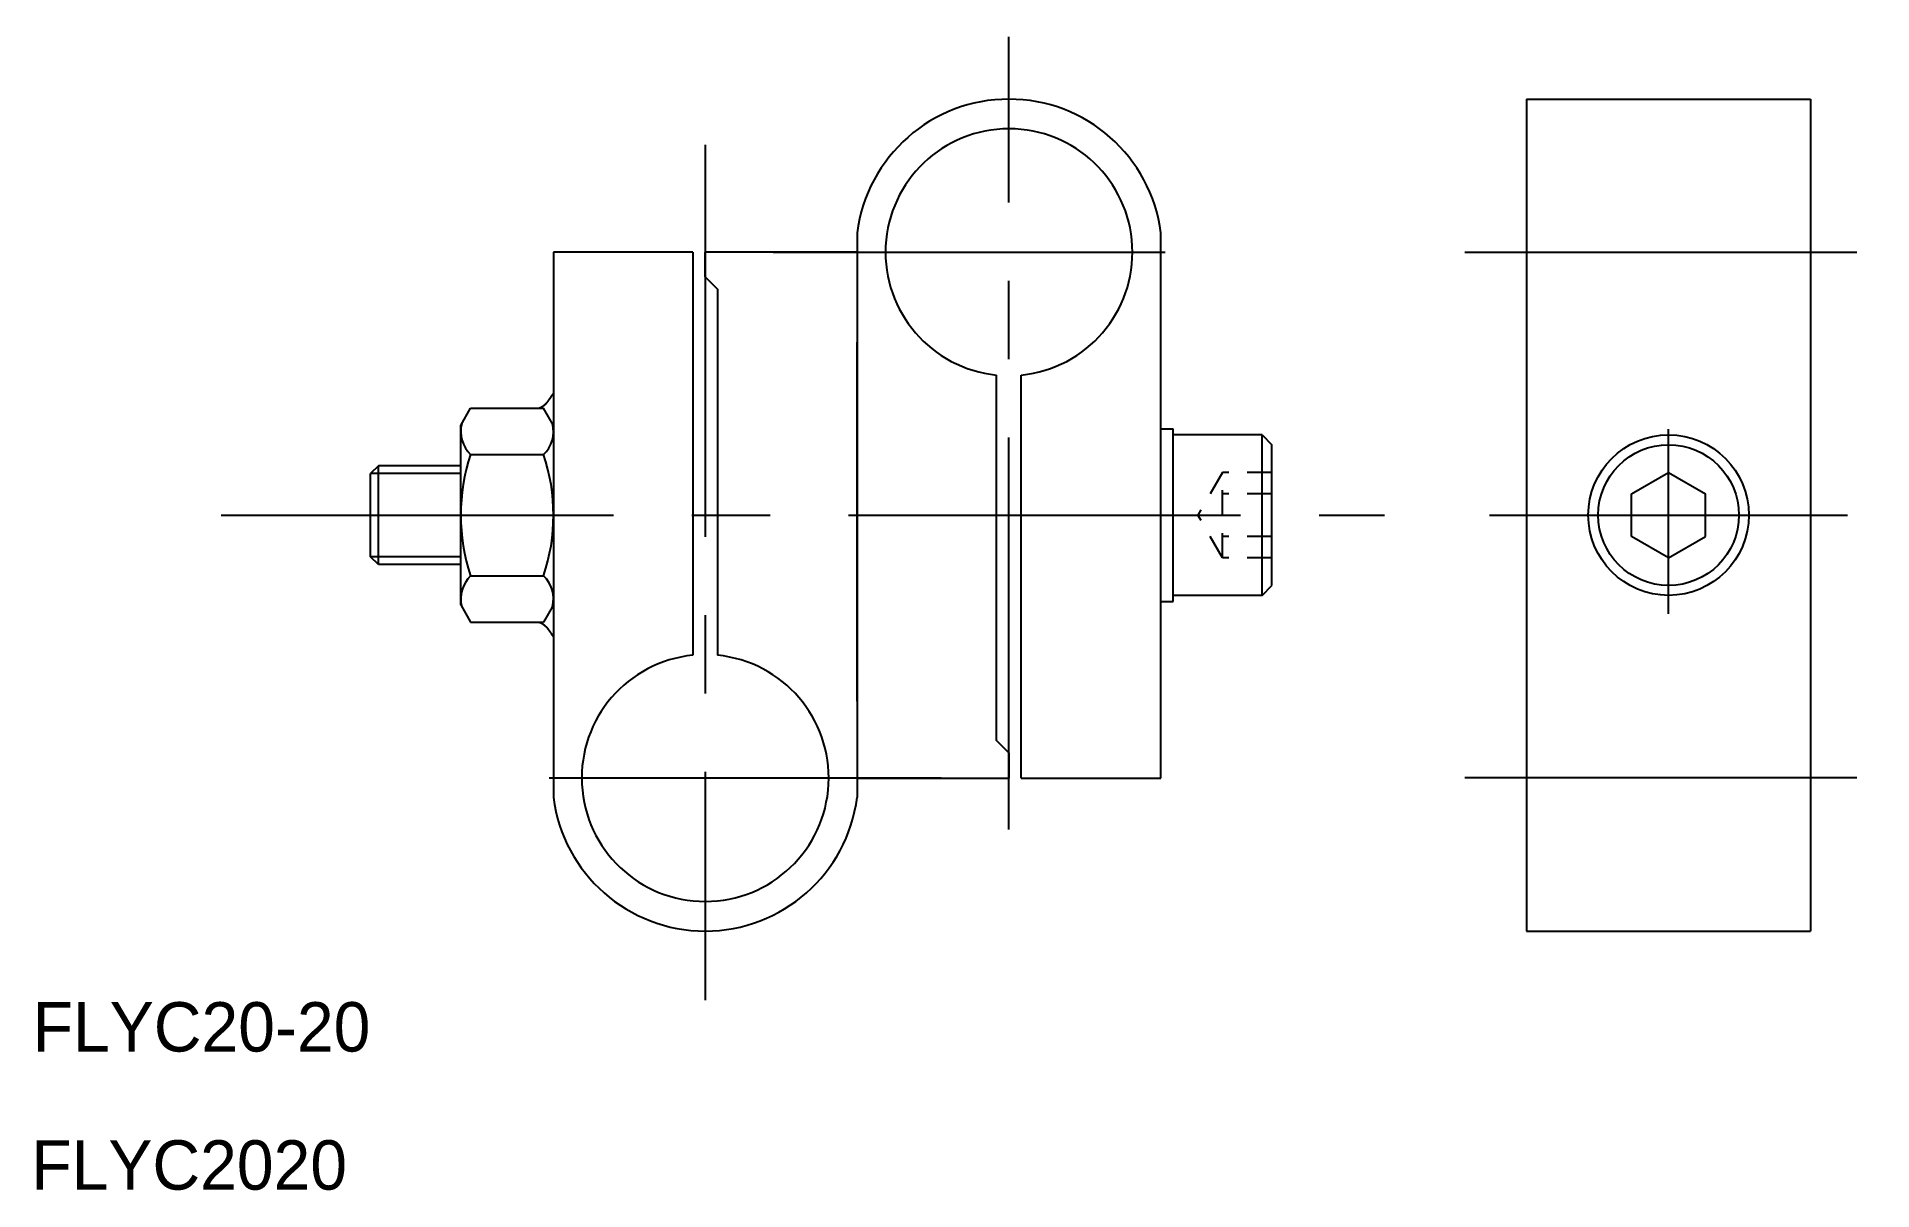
# Model space of a CAD drawing. Extents: x 413 to 562, y 597 to 690.
import ezdxf

# ---------------------------------------------------------------- set-up
doc = ezdxf.new("R2010")
doc.units = 0
doc.linetypes.add('CENTER', pattern=[50.8, 31.75, -6.35, 6.35, -6.35])
doc.linetypes.add('DASHED', pattern=[3.5, 2, -1.5])
doc.layers.get('0').update_dxf_attribs({"linetype": 'CONTINUOUS'})
doc.layers.add('CENTER', color=1, linetype='CENTER')

msp = doc.modelspace()

# ---------------------------------------------------------------- linework, layer by layer
at = {"color": 7, "linetype": 'CONTINUOUS'}
for p, q in [((533.62, 684.97), (533.62, 617.57)), ((533.62, 684.97), (556.62, 684.97)), ((556.62, 684.97), (556.62, 617.57)), ((479.4, 674.14), (479.4, 628.4)), ((504, 629.97), (504, 674.14)), ((454.8, 672.57), (454.8, 628.4)), ((466.1, 672.57), (454.8, 672.57)), ((466.1, 672.57), (466.1, 639.92)), ((479.4, 672.57), (467.1, 672.57)), ((467.1, 670.57), (467.1, 672.57)), ((467.1, 670.57), (468.1, 669.57)), ((468.1, 669.57), (468.1, 639.92)), ((479.4, 666.35), (479.4, 637.57)), ((479.4, 637.57), (479.4, 665.27)), ((479.4, 636.19), (479.4, 664.97)), ((490.7, 633.02), (490.7, 662.62)), ((492.7, 629.97), (492.7, 662.62)), ((447.3, 658.54), (448.1, 659.93)), ((448.1, 659.93), (454, 659.93)), ((454.8, 658.54), (454, 659.93)), ((447.3, 643.99), (447.3, 658.54)), ((504, 658.27), (505, 658.27)), ((505, 644.27), (505, 658.27)), ((512.2, 657.77), (505, 657.77)), ((512.2, 644.77), (512.2, 657.77)), ((448.1, 656.18), (454, 656.18)), ((513, 645.57), (513, 656.97)), ((440.63, 655.27), (440, 654.64)), ((440, 647.89), (440, 654.64)), ((440.63, 647.27), (440.63, 655.27)), ((447.3, 655.27), (440.63, 655.27)), ((542.12, 653), (545.12, 654.73)), ((545.12, 654.73), (548.12, 653)), ((542.12, 649.54), (542.12, 653)), ((548.12, 649.54), (548.12, 653)), ((545.12, 647.8), (542.12, 649.54)), ((545.12, 647.8), (548.12, 649.54)), ((440.63, 647.27), (440, 647.89)), ((447.3, 647.27), (440.63, 647.27)), ((448.1, 646.36), (454, 646.36)), ((447.3, 643.99), (448.1, 642.61)), ((454.8, 643.99), (454, 642.61)), ((504, 644.27), (505, 644.27)), ((512.2, 644.77), (505, 644.77)), ((448.1, 642.61), (454, 642.61)), ((491.7, 632.02), (490.7, 633.02)), ((491.7, 632.02), (491.7, 629.97)), ((479.4, 629.97), (491.7, 629.97)), ((492.7, 629.97), (504, 629.97)), ((533.62, 630.02), (556.62, 630.02)), ((533.62, 617.57), (556.62, 617.57))]:
    msp.add_line(p, q, dxfattribs=at)
for p, q in [((512.2, 657.77), (513, 656.97)), ((443.99, 647.27), (443.99, 647.27)), ((512.2, 644.77), (513, 645.57))]:
    msp.add_line(p, q)
at = {"color": 3, "linetype": 'CONTINUOUS'}
for p, q in [((447.3, 654.64), (440, 654.64)), ((447.3, 647.89), (440, 647.89))]:
    msp.add_line(p, q, dxfattribs=at)
at = {"color": 3, "linetype": 'DASHED'}
for p, q in [((509, 654.73), (507, 651.27)), ((513, 654.73), (509, 654.73)), ((509, 647.8), (509, 654.73)), ((513, 653), (509, 653)), ((509, 647.8), (507, 651.27)), ((513, 649.54), (509, 649.54)), ((513, 647.8), (509, 647.8))]:
    msp.add_line(p, q, dxfattribs=at)
at = {"color": 7}
for points in [[(453.62, 659.93, 0), (453.63, 659.93, 0), (453.64, 659.93, 0), (453.64, 659.94, 0), (453.65, 659.94, 0), (453.66, 659.94, 0), (453.67, 659.95, 0), (453.68, 659.95, 0), (453.68, 659.95, 0), (453.69, 659.96, 0), (453.7, 659.96, 0), (453.71, 659.96, 0), (453.72, 659.97, 0), (453.72, 659.97, 0), (453.73, 659.97, 0), (453.74, 659.98, 0), (453.75, 659.98, 0), (453.76, 659.98, 0), (453.76, 659.99, 0), (453.77, 659.99, 0), (453.78, 659.99, 0), (453.79, 660, 0), (453.8, 660, 0), (453.8, 660.01, 0), (453.81, 660.01, 0), (453.82, 660.02, 0), (453.83, 660.02, 0), (453.83, 660.02, 0), (453.84, 660.03, 0), (453.85, 660.03, 0), (453.86, 660.04, 0), (453.87, 660.04, 0), (453.88, 660.05, 0), (453.88, 660.05, 0), (453.89, 660.05, 0), (453.9, 660.06, 0), (453.91, 660.06, 0), (453.91, 660.07, 0), (453.92, 660.07, 0), (453.93, 660.08, 0), (453.94, 660.08, 0), (453.95, 660.09, 0), (453.95, 660.09, 0), (453.96, 660.1, 0), (453.97, 660.1, 0), (453.98, 660.11, 0), (453.98, 660.11, 0), (453.99, 660.12, 0), (454, 660.13, 0), (454.01, 660.13, 0), (454.01, 660.14, 0), (454.02, 660.14, 0), (454.03, 660.15, 0), (454.04, 660.15, 0), (454.05, 660.16, 0), (454.05, 660.17, 0), (454.06, 660.17, 0), (454.07, 660.18, 0), (454.08, 660.19, 0), (454.08, 660.19, 0), (454.09, 660.2, 0), (454.1, 660.21, 0), (454.11, 660.21, 0), (454.12, 660.22, 0), (454.12, 660.23, 0), (454.13, 660.23, 0), (454.14, 660.24, 0), (454.15, 660.25, 0), (454.15, 660.25, 0), (454.16, 660.26, 0), (454.17, 660.27, 0), (454.18, 660.27, 0), (454.18, 660.28, 0), (454.19, 660.29, 0), (454.2, 660.3, 0), (454.21, 660.3, 0), (454.21, 660.31, 0), (454.22, 660.32, 0), (454.23, 660.33, 0), (454.24, 660.34, 0), (454.24, 660.34, 0), (454.25, 660.35, 0), (454.26, 660.36, 0), (454.27, 660.37, 0), (454.27, 660.38, 0), (454.28, 660.39, 0), (454.29, 660.39, 0), (454.3, 660.4, 0), (454.3, 660.41, 0), (454.31, 660.42, 0), (454.32, 660.43, 0), (454.33, 660.44, 0), (454.33, 660.45, 0), (454.34, 660.46, 0), (454.35, 660.47, 0), (454.36, 660.48, 0), (454.36, 660.48, 0), (454.37, 660.5, 0), (454.38, 660.5, 0), (454.39, 660.51, 0), (454.39, 660.52, 0), (454.4, 660.53, 0), (454.41, 660.54, 0), (454.42, 660.55, 0), (454.42, 660.56, 0), (454.43, 660.57, 0), (454.44, 660.59, 0), (454.44, 660.6, 0), (454.45, 660.61, 0), (454.46, 660.62, 0), (454.47, 660.63, 0), (454.47, 660.64, 0), (454.48, 660.65, 0), (454.49, 660.66, 0), (454.49, 660.67, 0), (454.5, 660.68, 0), (454.51, 660.69, 0), (454.52, 660.7, 0), (454.52, 660.71, 0), (454.53, 660.72, 0), (454.54, 660.73, 0), (454.54, 660.74, 0), (454.55, 660.75, 0), (454.56, 660.77, 0), (454.57, 660.78, 0), (454.57, 660.79, 0), (454.58, 660.8, 0), (454.59, 660.81, 0), (454.59, 660.82, 0), (454.6, 660.83, 0), (454.61, 660.84, 0), (454.62, 660.85, 0), (454.62, 660.86, 0), (454.63, 660.87, 0), (454.64, 660.88, 0), (454.64, 660.89, 0), (454.65, 660.9, 0), (454.66, 660.92, 0), (454.66, 660.93, 0), (454.67, 660.94, 0), (454.68, 660.95, 0), (454.68, 660.96, 0), (454.69, 660.97, 0), (454.7, 660.98, 0), (454.7, 660.99, 0), (454.71, 661, 0), (454.72, 661.01, 0), (454.72, 661.02, 0), (454.73, 661.02, 0), (454.74, 661.04, 0), (454.75, 661.04, 0), (454.75, 661.05, 0), (454.76, 661.06, 0), (454.76, 661.07, 0), (454.77, 661.08, 0), (454.78, 661.09, 0), (454.78, 661.1, 0), (454.79, 661.11, 0), (454.8, 661.12, 0), (454.8, 661.12, 0)], [(453.62, 642.61, 0), (453.63, 642.61, 0), (453.64, 642.6, 0), (453.64, 642.6, 0), (453.65, 642.6, 0), (453.66, 642.59, 0), (453.67, 642.59, 0), (453.68, 642.59, 0), (453.68, 642.58, 0), (453.69, 642.58, 0), (453.7, 642.58, 0), (453.71, 642.57, 0), (453.72, 642.57, 0), (453.72, 642.57, 0), (453.73, 642.56, 0), (453.74, 642.56, 0), (453.75, 642.56, 0), (453.76, 642.55, 0), (453.76, 642.55, 0), (453.77, 642.55, 0), (453.78, 642.54, 0), (453.79, 642.54, 0), (453.8, 642.53, 0), (453.8, 642.53, 0), (453.81, 642.53, 0), (453.82, 642.52, 0), (453.83, 642.52, 0), (453.83, 642.51, 0), (453.84, 642.51, 0), (453.85, 642.51, 0), (453.86, 642.5, 0), (453.87, 642.5, 0), (453.88, 642.49, 0), (453.88, 642.49, 0), (453.89, 642.48, 0), (453.9, 642.48, 0), (453.91, 642.47, 0), (453.91, 642.47, 0), (453.92, 642.46, 0), (453.93, 642.46, 0), (453.94, 642.45, 0), (453.95, 642.45, 0), (453.95, 642.44, 0), (453.96, 642.44, 0), (453.97, 642.43, 0), (453.98, 642.43, 0), (453.98, 642.42, 0), (453.99, 642.42, 0), (454, 642.41, 0), (454.01, 642.41, 0), (454.01, 642.4, 0), (454.02, 642.39, 0), (454.03, 642.39, 0), (454.04, 642.38, 0), (454.05, 642.38, 0), (454.05, 642.37, 0), (454.06, 642.36, 0), (454.07, 642.36, 0), (454.08, 642.35, 0), (454.08, 642.35, 0), (454.09, 642.34, 0), (454.1, 642.33, 0), (454.11, 642.33, 0), (454.12, 642.32, 0), (454.12, 642.31, 0), (454.13, 642.3, 0), (454.14, 642.3, 0), (454.15, 642.29, 0), (454.15, 642.28, 0), (454.16, 642.28, 0), (454.17, 642.27, 0), (454.18, 642.26, 0), (454.18, 642.26, 0), (454.19, 642.25, 0), (454.2, 642.24, 0), (454.21, 642.23, 0), (454.21, 642.23, 0), (454.22, 642.22, 0), (454.23, 642.21, 0), (454.24, 642.2, 0), (454.24, 642.19, 0), (454.25, 642.18, 0), (454.26, 642.18, 0), (454.27, 642.17, 0), (454.27, 642.16, 0), (454.28, 642.15, 0), (454.29, 642.14, 0), (454.3, 642.13, 0), (454.3, 642.13, 0), (454.31, 642.12, 0), (454.32, 642.11, 0), (454.33, 642.1, 0), (454.33, 642.09, 0), (454.34, 642.08, 0), (454.35, 642.07, 0), (454.36, 642.06, 0), (454.36, 642.05, 0), (454.37, 642.04, 0), (454.38, 642.03, 0), (454.39, 642.02, 0), (454.39, 642.01, 0), (454.4, 642, 0), (454.41, 641.99, 0), (454.42, 641.98, 0), (454.42, 641.97, 0), (454.43, 641.96, 0), (454.44, 641.95, 0), (454.44, 641.94, 0), (454.45, 641.93, 0), (454.46, 641.92, 0), (454.47, 641.91, 0), (454.47, 641.9, 0), (454.48, 641.89, 0), (454.49, 641.88, 0), (454.49, 641.87, 0), (454.5, 641.86, 0), (454.51, 641.85, 0), (454.52, 641.84, 0), (454.52, 641.83, 0), (454.53, 641.81, 0), (454.54, 641.8, 0), (454.54, 641.79, 0), (454.55, 641.78, 0), (454.56, 641.77, 0), (454.57, 641.76, 0), (454.57, 641.75, 0), (454.58, 641.74, 0), (454.59, 641.73, 0), (454.59, 641.72, 0), (454.6, 641.71, 0), (454.61, 641.7, 0), (454.62, 641.69, 0), (454.62, 641.67, 0), (454.63, 641.66, 0), (454.64, 641.65, 0), (454.64, 641.64, 0), (454.65, 641.63, 0), (454.66, 641.62, 0), (454.66, 641.61, 0), (454.67, 641.6, 0), (454.68, 641.59, 0), (454.68, 641.58, 0), (454.69, 641.57, 0), (454.7, 641.56, 0), (454.7, 641.55, 0), (454.71, 641.54, 0), (454.72, 641.53, 0), (454.72, 641.52, 0), (454.73, 641.51, 0), (454.74, 641.5, 0), (454.75, 641.49, 0), (454.75, 641.48, 0), (454.76, 641.47, 0), (454.76, 641.46, 0), (454.77, 641.46, 0), (454.78, 641.45, 0), (454.78, 641.44, 0), (454.79, 641.43, 0), (454.8, 641.42, 0), (454.8, 641.41, 0)]]:
    msp.add_polyline3d(points, dxfattribs=at)
at = {"color": 7, "linetype": 'CONTINUOUS'}
for radius in [6.5, 5.7]:
    msp.add_circle((545.12, 651.27), radius, dxfattribs=at)
for centre, radius, start, end in [((491.7, 672.57), 12.4, 90, 172.7185), ((491.7, 672.57), 12.4, 7.2815, 90), ((491.7, 672.57), 10, 275.7392, 264.2608), ((449.9, 658.05), 2.6, 166.2127, 226.2127), ((452.21, 658.05), 2.6, 313.7873, 13.7873), ((462.77, 651.27), 15.47, 161.4929, 198.5071), ((439.34, 651.27), 15.47, 341.4929, 18.5071), ((449.9, 644.48), 2.6, 133.7873, 193.7873), ((452.21, 644.48), 2.6, 346.2127, 46.2127), ((467.1, 629.97), 10, 95.7392, 84.2608), ((467.1, 629.97), 12.4, 187.2815, 352.7185)]:
    msp.add_arc(centre, radius, start, end, dxfattribs=at)
at = {"layer": 'CENTER', "color": 1, "linetype": 'CENTER'}
for p, q in [((491.7, 625.8), (491.7, 690.03)), ((467.1, 681.27), (467.1, 611.98)), ((472.6, 672.57), (506.96, 672.57)), ((528.62, 672.57), (561.62, 672.57)), ((545.12, 643.27), (545.12, 658.24)), ((427.91, 651.27), (522.1, 651.27)), ((530.62, 651.27), (559.62, 651.27)), ((486.2, 629.97), (451.85, 629.97)), ((528.62, 630.02), (561.62, 630.02))]:
    msp.add_line(p, q, dxfattribs=at)

# ---------------------------------------------------------------- texts
at = {"color": 7, "linetype": 'CONTINUOUS'}
for s, p in [('FLYC20-20', (412.63, 607.81)), ('FLYC2020', (412.52, 596.62))]:
    msp.add_text(s, height=4, dxfattribs=at).set_placement(p)

doc.saveas('drawing.dxf')
